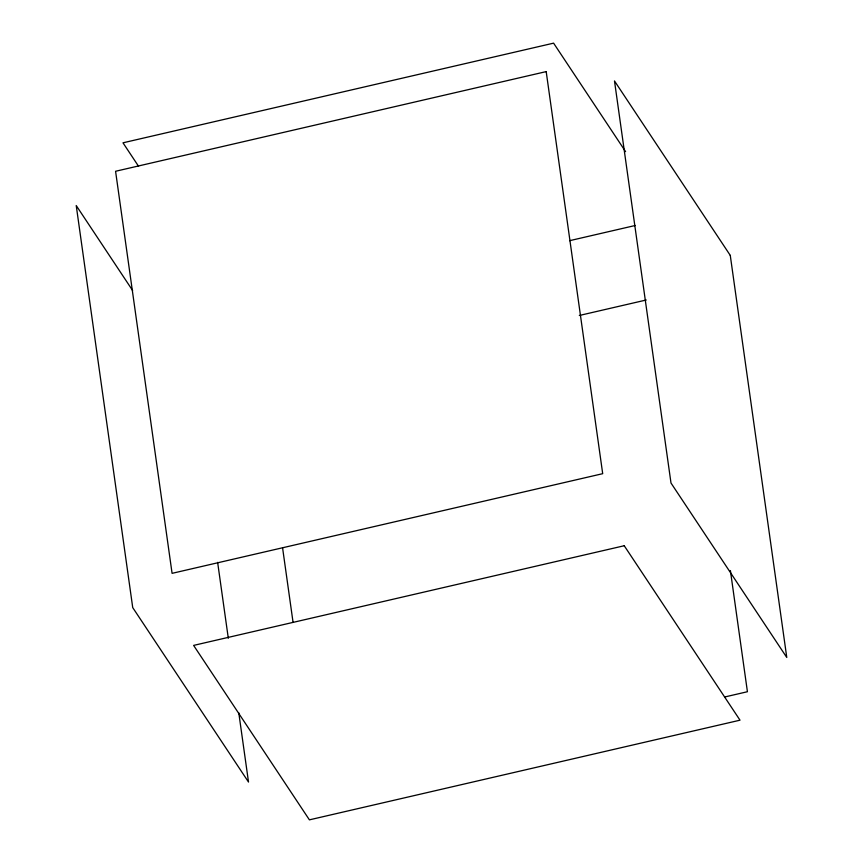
<?xml version="1.0" encoding="UTF-8"?>
<svg xmlns="http://www.w3.org/2000/svg" width="863" height="863" viewBox="0 0 863 863"><rect width="100%" height="100%" fill="white"/><g stroke="black" fill="none" stroke-linecap="round" stroke-linejoin="round"><path stroke-width="1.29" d="M569.602 240.68L635.244 225.491M579.321 315.48L646.279 299.99M725.103 696.894L747.423 691.727L730.4 570.572M625.589 151.618L553.593 43.15L122.988 142.816L138.565 166.3M132.632 290.518L76.224 205.534L132.729 607.606L248.512 782.051L238.781 712.816M282.568 547.757L293.053 622.309M217.638 562.374L228.307 638.264M546.193 71.607L115.577 171.273L172.082 573.345L602.698 473.679L546.193 71.607M624.229 545.74L193.614 645.405L309.407 819.85L740.012 720.184L624.229 545.74M730.271 255.394L614.488 80.949L670.993 483.021L786.776 657.466L730.271 255.394"/></g></svg>
